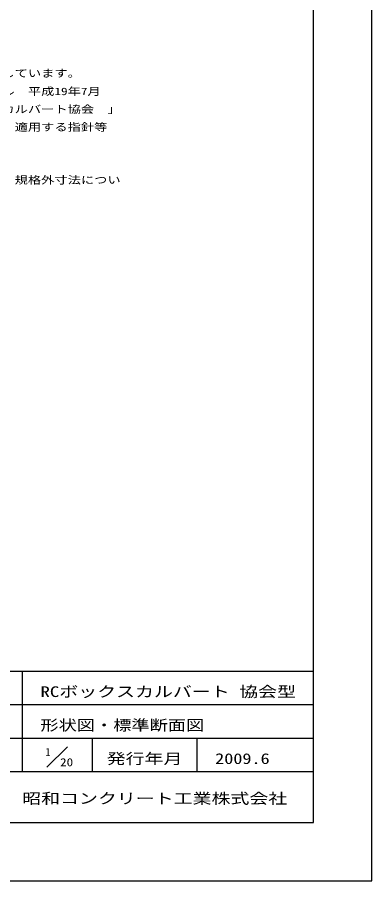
# Model space of a CAD drawing. Units: millimetres at full size; details may follow other scales. Extents: x 0 to 16820, y 0 to 11880.
# Drawn here: x 14386 to 16820, y 0 to 5931 of the extents above; entities that cross this region are included whole.
import ezdxf
from ezdxf.enums import TextEntityAlignment as Align

# ---------------------------------------------------------------- set-up
doc = ezdxf.new("R2010")
doc.units = ezdxf.units.MM
for name, color, linetype, lineweight in [('D-DOC', 7, 'Continuous', 25), ('D-TTL', 2, 'Continuous', 25), ('D-TTL-FRAM', 2, 'Continuous', 25), ('D-TTL-LINE', 7, 'Continuous', 25), ('D-TTL-TXT', 7, 'Continuous', 25)]:
    doc.layers.add(name, color=color, linetype=linetype, lineweight=lineweight)
doc.styles.add('ＭＳ ゴシック', font='')
doc.styles.get('ＭＳ ゴシック').set_extended_font_data('MS Gothic')

msp = doc.modelspace()

# ---------------------------------------------------------------- linework, layer by layer
at = {"layer": 'D-TTL'}
for points in [[(0, 0), (16820, 0), (16820, 11880), (0, 11880)], [(400, 400), (16420, 400), (16420, 11480), (400, 11480)]]:
    msp.add_lwpolyline(points, close=True, dxfattribs=at)
at = {"layer": 'D-TTL-FRAM'}
msp.add_line((13920, 1440), (16420, 1440), dxfattribs=at)
at = {"layer": 'D-TTL-LINE'}
for p, q in [((14420, 1440), (14420, 750)), ((13920, 1210), (16420, 1210)), ((13920, 980), (16420, 980)), ((14900, 980), (14900, 750)), ((15620, 980), (15620, 750)), ((13920, 750), (16420, 750))]:
    msp.add_line(p, q, dxfattribs=at)
at = {"layer": 'D-TTL-TXT'}
msp.add_line((14590, 780), (14730, 920), dxfattribs=at)

# ---------------------------------------------------------------- texts
at = {"layer": 'D-DOC', "style": 'ＭＳ ゴシック', "width": 1.3}
for s, p in [('※１．ボックスカルバートの基礎形状は、以下の指針を参照しています。', (11820, 5505.015)), ('\u3000\u3000\u3000「プレキャストボックスカルバート設計施工マニュアル\u3000平成19年7月', (11820, 5380.887)), ('\u3000\u3000\u3000\u3000\u3000\u3000\u3000\u3000\u3000\u3000\u3000\u3000\u3000\u3000\u3000\u3000\u3000\u3000\u3000\u3000\u3000全国ボックスカルバート協会\u3000」', (11820, 5258.179)), ('\u3000２．基礎の形状は、ボックスの反力や現地の状況を確認し、適用する指針等', (11820, 5135.472)), ('\u3000４．活荷重や土被りなどの設計条件が適用範囲外の場合や、規格外寸法につい', (11820, 4771.97))]:
    msp.add_text(s, height=51.32, dxfattribs=at).set_placement(p, align=Align.BOTTOM_LEFT)
at = {"layer": 'D-TTL-TXT', "style": 'ＭＳ ゴシック'}
for s, height, width, p in [('RCボックスカルバート 協会型', 73.31, 1.3, (14545, 1240)), ('形状図・標準断面図', 73.31, 1.25, (14545, 1010)), ('1', 54.99, 0.9, (14580, 840)), ('20', 54.99, 1.2, (14680, 770)), ('2009.6', 73.31, 1.25, (15745, 780)), ('昭和コンクリート工業株式会社', 73.31, 1.3, (14420, 506.667))]:
    msp.add_text(s, height=height, dxfattribs=dict(at, width=width)).set_placement(p, align=Align.BOTTOM_LEFT)
at = {"layer": 'D-TTL-TXT', "style": 'ＭＳ ゴシック', "width": 1.3}
msp.add_text('発行年月', height=73.31, dxfattribs=at).set_placement((15260, 780), align=Align.BOTTOM_CENTER)

doc.saveas('drawing.dxf')
